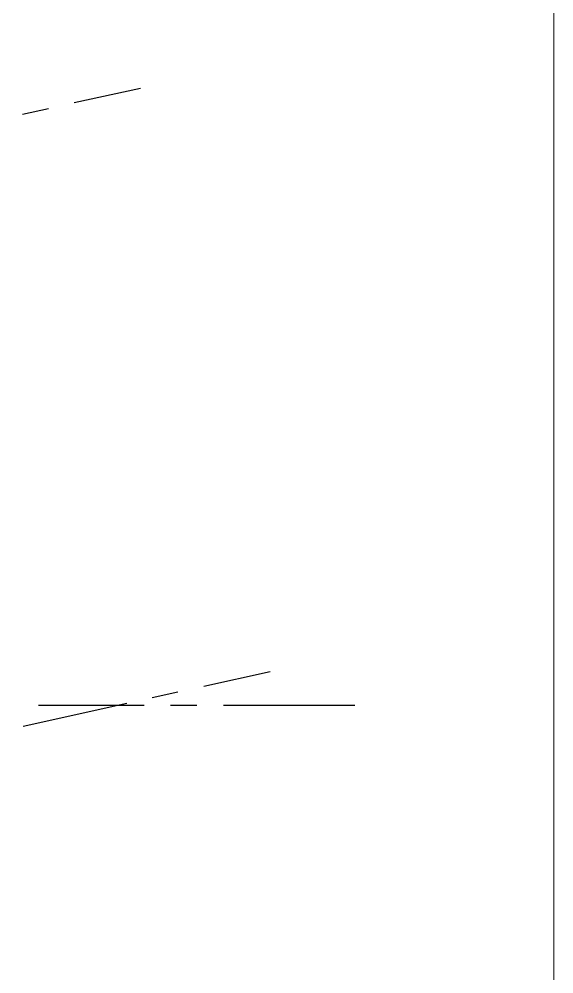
# Model space of a CAD drawing. Header units: inches. Extents: x -1841 to -80, y -100 to 1021.
# Drawn here: x -402.5 to -277.1, y 421 to 644.7 of the extents above; entities that cross this region are included whole.
import ezdxf

# ---------------------------------------------------------------- set-up
doc = ezdxf.new("R2010")
doc.units = ezdxf.units.IN
doc.header["$MEASUREMENT"] = 0
doc.layers.add('PDF_Geometry', color=7, linetype='Continuous', true_color=0x777777)

msp = doc.modelspace()

# ---------------------------------------------------------------- linework, layer by layer
at = {"layer": 'PDF_Geometry', "color": 7, "lineweight": 9}
msp.add_lwpolyline([(-277.11, -83.44), (-1827.26, -83.44), (-277.11, -83.44), (-277.11, 1007.81), (-1827.26, 1007.81), (-277.11, 1007.81)], close=True, dxfattribs=at)
at = {"layer": 'PDF_Geometry', "color": 7, "lineweight": 25}
for points in [[(-389.54, 625.2), (-373.99, 628.59)], [(-401.64, 622.46), (-395.6, 623.79)], [(-359.19, 488.45), (-343.64, 491.92)], [(-371.28, 485.79), (-365.25, 487.12)], [(-401.49, 479.12), (-377.25, 484.5)], [(-397.95, 484), (-373.14, 484)], [(-366.99, 484), (-360.79, 484)], [(-354.53, 484.03), (-323.75, 484.03)]]:
    msp.add_lwpolyline(points, dxfattribs=at)

doc.saveas('drawing.dxf')
